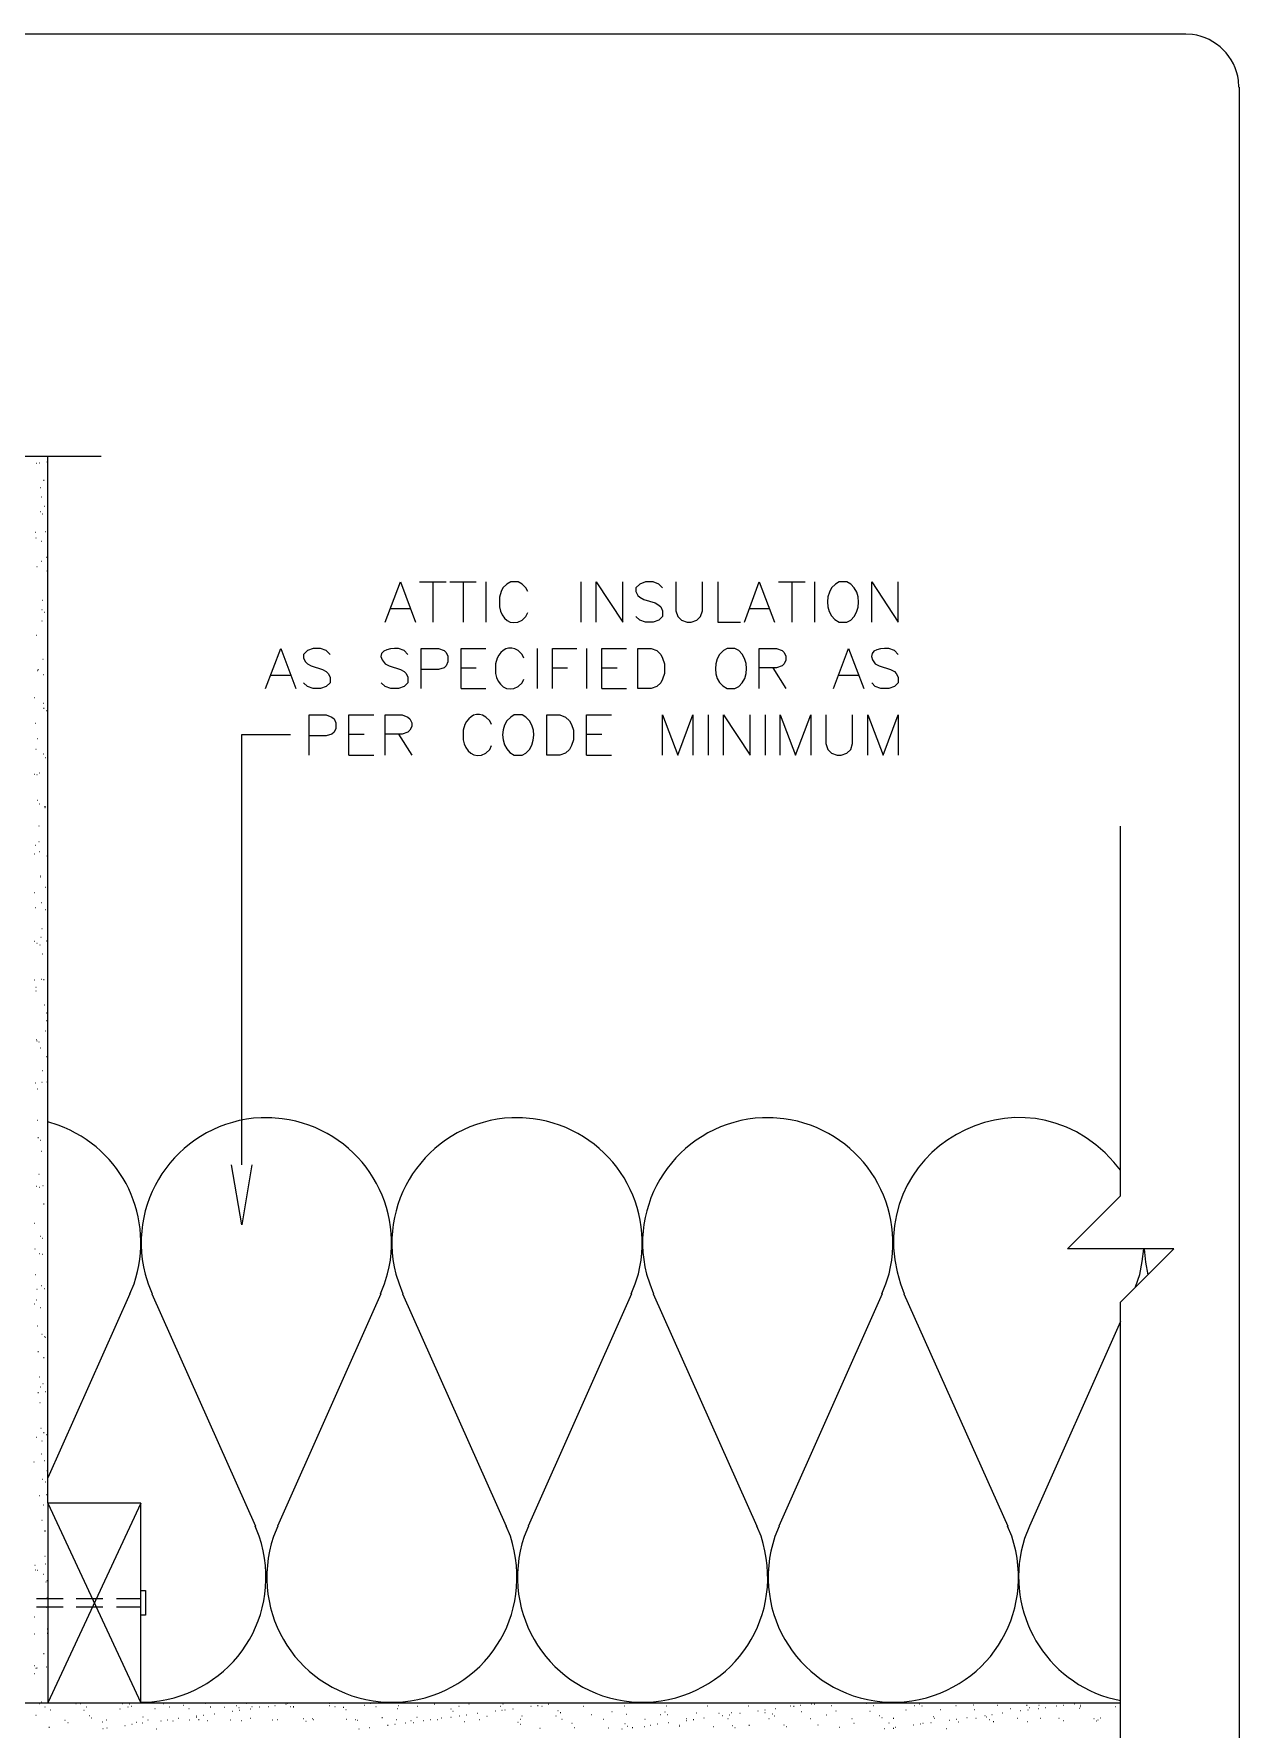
# Model space of a CAD drawing. Header units: millimetres. Extents: x 14 to 201, y 16 to 268.
# Drawn here: x 129.4 to 201.3, y 166.5 to 267.7 of the extents above; entities that cross this region are included whole.
import ezdxf

# ---------------------------------------------------------------- set-up
doc = ezdxf.new("R2010")
doc.units = ezdxf.units.MM
doc.layers.get('0').update_dxf_attribs({"linetype": 'CONTINUOUS'})

msp = doc.modelspace()

# ---------------------------------------------------------------- linework, layer by layer
at = {"color": 0}
for p, q in [((17.0174, 267.716), (198.121, 267.716)), ((198.521, 267.674), (198.121, 267.695)), ((201.273, 264.541), (201.253, 264.943)), ((201.296, 264.541), (201.296, 55.4136)), ((133.371, 242.485), (114.703, 242.485)), ((130.196, 180.001), (130.196, 242.485)), ((150.326, 232.601), (151.235, 234.993)), ((151.235, 234.993), (152.146, 232.601)), ((152.379, 234.993), (153.967, 234.993)), ((153.162, 234.993), (153.162, 232.601)), ((154.178, 234.993), (155.765, 234.993)), ((154.982, 234.993), (154.982, 232.601)), ((156.337, 234.993), (156.337, 232.601)), ((157.585, 234.866), (157.353, 234.654)), ((157.818, 234.993), (157.585, 234.866)), ((158.264, 234.993), (157.818, 234.993)), ((158.496, 234.866), (158.264, 234.993)), ((158.729, 234.654), (158.496, 234.866)), ((162.009, 234.993), (162.009, 232.601)), ((162.92, 232.601), (162.92, 234.993)), ((162.92, 234.993), (164.507, 232.601)), ((164.507, 232.601), (164.507, 234.993)), ((165.523, 234.866), (165.29, 234.654)), ((165.862, 234.993), (165.523, 234.866)), ((166.328, 234.993), (165.862, 234.993)), ((166.667, 234.866), (166.328, 234.993)), ((166.878, 234.654), (166.667, 234.866)), ((167.682, 234.993), (167.682, 233.279)), ((169.27, 233.279), (169.27, 234.993)), ((170.179, 234.993), (170.179, 232.601)), ((171.767, 232.601), (172.657, 234.993)), ((172.657, 234.993), (173.567, 232.601)), ((173.8, 234.993), (175.387, 234.993)), ((174.604, 234.993), (174.604, 232.601)), ((175.959, 234.993), (175.959, 232.601)), ((177.207, 234.866), (176.975, 234.654)), ((177.42, 234.993), (177.207, 234.866)), ((177.884, 234.993), (177.42, 234.993)), ((178.117, 234.866), (177.884, 234.993)), ((179.367, 232.601), (179.367, 234.993)), ((179.367, 234.993), (180.954, 232.601)), ((180.954, 232.601), (180.954, 234.993)), ((157.246, 234.421), (157.142, 234.082)), ((157.142, 234.082), (157.142, 233.511)), ((157.353, 234.654), (157.246, 234.421)), ((158.834, 234.421), (158.729, 234.654)), ((165.29, 234.654), (165.29, 234.421)), ((165.29, 234.421), (165.417, 234.188)), ((165.417, 234.188), (165.523, 234.082)), ((165.523, 234.082), (165.756, 233.955)), ((165.756, 233.955), (166.434, 233.743)), ((150.664, 233.405), (151.807, 233.405)), ((158.496, 232.707), (158.729, 232.94)), ((158.729, 232.94), (158.834, 233.172)), ((165.523, 232.707), (165.29, 232.94)), ((166.434, 233.743), (166.667, 233.616)), ((166.667, 233.616), (166.771, 233.511)), ((166.878, 232.94), (166.667, 232.707)), ((166.771, 233.511), (166.878, 233.279)), ((166.878, 233.279), (166.878, 232.94)), ((167.682, 233.279), (167.789, 232.94)), ((167.789, 232.94), (168.021, 232.707)), ((168.931, 232.707), (169.143, 232.94)), ((169.143, 232.94), (169.27, 233.279)), ((172.106, 233.405), (173.228, 233.405)), ((165.862, 232.601), (165.523, 232.707)), ((166.328, 232.601), (165.862, 232.601)), ((166.667, 232.707), (166.328, 232.601)), ((168.021, 232.707), (168.359, 232.601)), ((168.359, 232.601), (168.592, 232.601)), ((168.592, 232.601), (168.931, 232.707)), ((170.179, 232.601), (171.534, 232.601)), ((177.42, 232.601), (177.884, 232.601)), ((177.884, 232.601), (178.117, 232.707)), ((143.192, 228.643), (144.103, 231.013)), ((144.103, 231.013), (144.992, 228.643)), ((145.69, 230.907), (145.457, 230.674)), ((146.029, 231.013), (145.69, 230.907)), ((146.473, 231.013), (146.029, 231.013)), ((146.812, 230.907), (146.473, 231.013)), ((147.045, 230.674), (146.812, 230.907)), ((151.468, 230.907), (151.129, 231.013)), ((151.681, 230.674), (151.468, 230.907)), ((152.484, 228.643), (152.484, 231.013)), ((152.484, 231.013), (153.501, 231.013)), ((153.501, 231.013), (153.839, 230.907)), ((153.839, 230.907), (153.967, 230.78)), ((153.967, 230.78), (154.071, 230.568)), ((154.856, 228.643), (154.856, 231.013)), ((154.856, 231.013), (156.337, 231.013)), ((158.496, 230.674), (158.264, 230.907)), ((159.406, 231.013), (159.406, 228.643)), ((160.317, 228.643), (160.317, 231.013)), ((160.317, 231.013), (161.776, 231.013)), ((162.348, 231.013), (162.348, 228.643)), ((163.259, 228.643), (163.259, 231.013)), ((163.259, 231.013), (164.74, 231.013)), ((165.417, 228.643), (165.417, 231.013)), ((165.417, 231.013), (166.201, 231.013)), ((166.201, 231.013), (166.539, 230.907)), ((166.539, 230.907), (166.771, 230.674)), ((170.518, 230.907), (170.285, 230.674)), ((170.731, 231.013), (170.518, 230.907)), ((171.196, 231.013), (170.731, 231.013)), ((171.429, 230.907), (171.196, 231.013)), ((172.656, 228.643), (172.656, 231.013)), ((172.656, 231.013), (173.693, 231.013)), ((173.693, 231.013), (174.032, 230.907)), ((174.032, 230.907), (174.139, 230.78)), ((174.139, 230.78), (174.243, 230.568)), ((177.081, 228.643), (177.99, 231.013)), ((177.99, 231.013), (178.901, 228.643)), ((180.721, 230.907), (180.382, 231.013)), ((180.954, 230.674), (180.721, 230.907)), ((145.457, 230.674), (145.457, 230.441)), ((145.457, 230.441), (145.564, 230.23)), ((145.564, 230.23), (145.69, 230.104)), ((145.69, 230.104), (145.901, 229.997)), ((145.901, 229.997), (146.579, 229.765)), ((146.579, 229.765), (146.812, 229.658)), ((150.326, 230.104), (150.559, 229.997)), ((150.559, 229.997), (151.235, 229.765)), ((151.235, 229.765), (151.468, 229.658)), ((153.501, 229.765), (152.484, 229.765)), ((153.839, 229.871), (153.501, 229.765)), ((153.967, 229.997), (153.839, 229.871)), ((154.071, 230.23), (153.967, 229.997)), ((154.071, 230.568), (154.071, 230.23)), ((154.856, 229.871), (155.765, 229.871)), ((157.014, 230.441), (156.909, 230.104)), ((156.909, 230.104), (156.909, 229.532)), ((158.601, 230.441), (158.496, 230.674)), ((160.317, 229.871), (161.206, 229.871)), ((163.259, 229.871), (164.168, 229.871)), ((166.771, 230.674), (166.878, 230.441)), ((166.878, 230.441), (167.004, 230.104)), ((167.004, 230.104), (167.004, 229.532)), ((173.693, 229.871), (172.656, 229.871)), ((173.46, 229.871), (174.243, 228.643)), ((174.032, 229.997), (173.693, 229.871)), ((174.139, 230.104), (174.032, 229.997)), ((174.243, 230.336), (174.139, 230.104)), ((174.243, 230.568), (174.243, 230.336)), ((179.578, 230.104), (179.81, 229.997)), ((179.81, 229.997), (180.489, 229.765)), ((180.489, 229.765), (180.721, 229.658)), ((143.531, 229.426), (144.653, 229.426)), ((145.69, 228.749), (145.457, 228.98)), ((146.029, 228.643), (145.69, 228.749)), ((146.812, 228.749), (146.473, 228.643)), ((146.812, 229.658), (146.918, 229.532)), ((147.045, 228.98), (146.812, 228.749)), ((146.918, 229.532), (147.045, 229.319)), ((147.045, 229.319), (147.045, 228.98)), ((150.326, 228.749), (150.093, 228.98)), ((150.664, 228.643), (150.326, 228.749)), ((151.468, 228.749), (151.129, 228.643)), ((151.468, 229.658), (151.575, 229.532)), ((151.681, 228.98), (151.468, 228.749)), ((151.575, 229.532), (151.681, 229.319)), ((151.681, 229.319), (151.681, 228.98)), ((158.264, 228.749), (158.496, 228.98)), ((158.496, 228.98), (158.601, 229.193)), ((166.539, 228.749), (166.201, 228.643)), ((166.771, 228.98), (166.539, 228.749)), ((166.878, 229.193), (166.771, 228.98)), ((167.004, 229.532), (166.878, 229.193)), ((171.196, 228.643), (171.429, 228.749)), ((177.418, 229.426), (178.562, 229.426)), ((179.578, 228.749), (179.367, 228.98)), ((179.917, 228.643), (179.578, 228.749)), ((180.721, 228.749), (180.382, 228.643)), ((180.721, 229.658), (180.826, 229.532)), ((180.954, 228.98), (180.721, 228.749)), ((180.826, 229.532), (180.954, 229.319)), ((180.954, 229.319), (180.954, 228.98)), ((146.473, 228.643), (146.029, 228.643)), ((151.129, 228.643), (150.664, 228.643)), ((154.856, 228.643), (156.337, 228.643)), ((163.259, 228.643), (164.74, 228.643)), ((166.201, 228.643), (165.417, 228.643)), ((170.731, 228.643), (171.196, 228.643)), ((180.382, 228.643), (179.917, 228.643)), ((145.796, 224.663), (145.796, 227.055)), ((145.796, 227.055), (146.812, 227.055)), ((146.812, 227.055), (147.151, 226.929)), ((147.151, 226.929), (147.278, 226.822)), ((147.278, 226.822), (147.384, 226.59)), ((148.167, 224.663), (148.167, 227.055)), ((148.167, 227.055), (149.648, 227.055)), ((150.326, 224.663), (150.326, 227.055)), ((150.326, 227.055), (151.342, 227.055)), ((151.342, 227.055), (151.681, 226.929)), ((151.681, 226.929), (151.807, 226.822)), ((151.807, 226.822), (151.914, 226.59)), ((156.57, 226.696), (156.337, 226.929)), ((157.818, 226.929), (157.585, 226.696)), ((158.031, 227.055), (157.818, 226.929)), ((158.496, 227.055), (158.031, 227.055)), ((158.729, 226.929), (158.496, 227.055)), ((159.978, 224.663), (159.978, 227.055)), ((159.978, 227.055), (160.76, 227.055)), ((160.76, 227.055), (161.1, 226.929)), ((161.1, 226.929), (161.332, 226.696)), ((162.348, 224.663), (162.348, 227.055)), ((162.348, 227.055), (163.829, 227.055)), ((166.878, 224.663), (166.878, 227.055)), ((166.878, 227.055), (167.789, 224.663)), ((167.789, 224.663), (168.698, 227.055)), ((168.698, 227.055), (168.698, 224.663)), ((169.609, 227.055), (169.609, 224.663)), ((170.518, 224.663), (170.518, 227.055)), ((170.518, 227.055), (172.106, 224.663)), ((172.106, 224.663), (172.106, 227.055)), ((173.017, 227.055), (173.017, 224.663)), ((173.906, 224.663), (173.906, 227.055)), ((173.906, 227.055), (174.815, 224.663)), ((174.815, 224.663), (175.726, 227.055)), ((175.726, 227.055), (175.726, 224.663)), ((176.635, 227.055), (176.635, 225.341)), ((178.223, 225.341), (178.223, 227.055)), ((179.134, 224.663), (179.134, 227.055)), ((179.134, 227.055), (180.043, 224.663)), ((180.043, 224.663), (180.954, 227.055)), ((180.954, 227.055), (180.954, 224.663)), ((141.774, 200.194), (141.774, 225.891)), ((141.774, 225.891), (144.675, 225.891)), ((146.812, 225.805), (145.796, 225.805)), ((147.151, 225.911), (146.812, 225.805)), ((147.278, 226.018), (147.151, 225.911)), ((147.384, 226.251), (147.278, 226.018)), ((147.384, 226.59), (147.384, 226.251)), ((148.167, 225.911), (149.076, 225.911)), ((151.342, 225.911), (150.326, 225.911)), ((151.129, 225.911), (151.914, 224.663)), ((151.681, 226.018), (151.342, 225.911)), ((151.807, 226.144), (151.681, 226.018)), ((151.914, 226.357), (151.807, 226.144)), ((151.914, 226.59), (151.914, 226.357)), ((155.089, 226.483), (154.982, 226.144)), ((154.982, 226.144), (154.982, 225.574)), ((156.676, 226.483), (156.57, 226.696)), ((161.332, 226.696), (161.439, 226.483)), ((161.439, 226.483), (161.565, 226.144)), ((161.565, 226.144), (161.565, 225.574)), ((162.348, 225.911), (163.259, 225.911)), ((156.337, 224.769), (156.57, 225.002)), ((156.57, 225.002), (156.676, 225.235)), ((158.496, 224.663), (158.729, 224.769)), ((161.1, 224.769), (160.76, 224.663)), ((161.332, 225.002), (161.1, 224.769)), ((161.439, 225.235), (161.332, 225.002)), ((161.565, 225.574), (161.439, 225.235)), ((176.635, 225.341), (176.742, 225.002)), ((176.742, 225.002), (176.975, 224.769)), ((176.975, 224.769), (177.314, 224.663)), ((177.546, 224.663), (177.884, 224.769)), ((177.884, 224.769), (178.117, 225.002)), ((178.117, 225.002), (178.223, 225.341)), ((148.167, 224.663), (149.648, 224.663)), ((158.031, 224.663), (158.496, 224.663)), ((160.76, 224.663), (159.978, 224.663)), ((162.348, 224.663), (163.829, 224.663)), ((177.314, 224.663), (177.546, 224.663)), ((194.225, 198.354), (194.225, 220.409)), ((141.774, 196.617), (141.161, 200.194)), ((142.367, 200.194), (141.774, 196.617)), ((191.05, 195.179), (194.225, 198.354)), ((197.4, 195.179), (191.05, 195.179)), ((194.225, 192.004), (197.4, 195.179)), ((194.225, 161.036), (194.225, 192.004)), ((135.742, 180.001), (130.196, 180.001)), ((130.196, 180.001), (130.196, 168.085)), ((135.742, 168.085), (135.742, 180.001)), ((129.519, 174.308), (131.107, 174.308)), ((131.889, 174.308), (133.477, 174.308)), ((134.282, 174.308), (135.742, 174.308)), ((135.742, 173.313), (135.742, 174.774)), ((135.742, 174.774), (136.017, 174.774)), ((136.017, 174.774), (136.017, 173.313)), ((131.107, 173.779), (129.519, 173.779)), ((133.477, 173.779), (131.889, 173.779)), ((135.742, 173.779), (134.282, 173.779)), ((136.017, 173.313), (135.742, 173.313)), ((135.742, 173.313), (135.742, 173.313)), ((120.27, 168.085), (194.225, 168.085)), ((130.196, 168.085), (135.742, 168.085))]:
    msp.add_line(p, q, dxfattribs=at)
at = {"color": 252}
for p, q in [((129.497, 242.083), (129.519, 242.083)), ((129.689, 242.105), (129.709, 242.105)), ((130.132, 242.168), (130.154, 242.168)), ((129.942, 241.067), (129.963, 241.067)), ((129.752, 240.644), (129.772, 240.644)), ((129.815, 240.072), (129.836, 240.072)), ((129.73, 239.204), (129.752, 239.204)), ((129.879, 239.057), (129.899, 239.057)), ((129.985, 239.522), (130.006, 239.522)), ((129.456, 237.976), (129.476, 237.976)), ((130.048, 237.998), (130.069, 237.998)), ((129.476, 237.639), (129.497, 237.639)), ((129.815, 237.427), (129.836, 237.427)), ((129.54, 235.924), (129.562, 235.924)), ((129.793, 236.241), (129.815, 236.241)), ((130.091, 236.474), (130.112, 236.474)), ((130.132, 235.669), (130.154, 235.669)), ((130.154, 234.95), (130.175, 234.95)), ((129.879, 233.912), (129.899, 233.912)), ((129.836, 233.342), (129.858, 233.342)), ((129.985, 233.193), (130.006, 233.193)), ((129.519, 231.818), (129.54, 231.818)), ((129.836, 232.684), (129.858, 232.684)), ((129.603, 229.765), (129.625, 229.765)), ((129.899, 230.378), (129.921, 230.378)), ((129.582, 229.701), (129.603, 229.701)), ((129.921, 229.468), (129.942, 229.468)), ((129.392, 228.092), (129.413, 228.092)), ((129.921, 227.754), (129.942, 227.754)), ((129.942, 227.456), (129.963, 227.456)), ((130.091, 227.329), (130.112, 227.329)), ((129.433, 226.567), (129.456, 226.567)), ((129.476, 225.022), (129.498, 225.022)), ((129.582, 225.658), (129.603, 225.658)), ((129.921, 224.727), (129.942, 224.727)), ((130.026, 224.514), (130.048, 224.514)), ((129.37, 223.521), (129.392, 223.521)), ((129.54, 223.498), (129.562, 223.498)), ((129.667, 223.605), (129.689, 223.605)), ((129.582, 221.974), (129.603, 221.974)), ((129.667, 221.742), (129.689, 221.742)), ((129.985, 221.594), (130.006, 221.594)), ((130.006, 221.531), (130.026, 221.531)), ((130.048, 221.594), (130.069, 221.594)), ((129.646, 220.43), (129.667, 220.43)), ((129.37, 218.758), (129.392, 218.758)), ((129.433, 219.287), (129.456, 219.287)), ((129.646, 219.498), (129.667, 219.498)), ((129.689, 218.906), (129.709, 218.906)), ((130.132, 218.652), (130.154, 218.652)), ((129.73, 217.445), (129.752, 217.445)), ((129.73, 217.381), (129.752, 217.381)), ((130.026, 216.768), (130.048, 216.768)), ((129.37, 216.45), (129.392, 216.45)), ((129.795, 215.857), (129.815, 215.857)), ((130.154, 215.731), (130.175, 215.731)), ((129.456, 215.561), (129.476, 215.561)), ((130.048, 215.434), (130.069, 215.434)), ((129.392, 213.551), (129.413, 213.551)), ((129.772, 213.783), (129.795, 213.783)), ((129.836, 214.313), (129.858, 214.313)), ((130.091, 213.571), (130.112, 213.571)), ((129.54, 213.423), (129.562, 213.423)), ((129.709, 213.338), (129.73, 213.338)), ((129.879, 212.788), (129.899, 212.788)), ((129.37, 211.244), (129.392, 211.244)), ((129.476, 210.798), (129.497, 210.798)), ((129.476, 210.588), (129.497, 210.588)), ((129.793, 211.285), (129.815, 211.285)), ((129.942, 211.264), (129.963, 211.264)), ((129.985, 209.74), (130.006, 209.74)), ((130.112, 209.274), (130.132, 209.274)), ((130.112, 208.808), (130.132, 208.808)), ((129.497, 207.687), (129.519, 207.687)), ((129.54, 207.603), (129.562, 207.603)), ((129.646, 207.54), (129.667, 207.54)), ((130.026, 208.195), (130.048, 208.195)), ((129.752, 207.18), (129.772, 207.18)), ((130.091, 206.671), (130.112, 206.671)), ((129.858, 205.825), (129.879, 205.825)), ((129.433, 205.084), (129.456, 205.084)), ((129.582, 204.724), (129.603, 204.724)), ((129.836, 205.127), (129.858, 205.127)), ((130.132, 205.147), (130.154, 205.147)), ((130.196, 203.623), (130.218, 203.623)), ((129.562, 202.861), (129.582, 202.861)), ((130.154, 203.116), (130.175, 203.116)), ((130.81, 202.565), (130.196, 202.755)), ((143.553, 203.01), (142.918, 203.01)), ((144.187, 202.946), (143.553, 203.01)), ((158.517, 203.01), (157.882, 203.01)), ((159.153, 202.946), (158.517, 203.01)), ((173.483, 203.01), (172.847, 203.01)), ((174.117, 202.946), (173.483, 203.01)), ((129.603, 201.825), (129.625, 201.825)), ((129.752, 201.676), (129.772, 201.676)), ((129.815, 201.02), (129.836, 201.02)), ((129.646, 199.643), (129.667, 199.643)), ((194.225, 199.876), (193.824, 200.364)), ((129.497, 198.924), (129.519, 198.924)), ((129.689, 198.86), (129.709, 198.86)), ((129.899, 198.967), (129.921, 198.967)), ((129.942, 197.866), (129.963, 197.866)), ((129.37, 196.723), (129.392, 196.723)), ((129.73, 195.939), (129.752, 195.939)), ((129.879, 195.812), (129.899, 195.812)), ((129.413, 195.179), (129.433, 195.179)), ((129.667, 194.903), (129.689, 194.903)), ((129.879, 194.86), (129.899, 194.86)), ((195.369, 193.654), (195.516, 194.417)), ((195.516, 194.417), (195.602, 195.179)), ((195.622, 195.179), (195.708, 194.394)), ((195.708, 194.394), (195.855, 193.632)), ((129.456, 193.654), (129.476, 193.654)), ((135.996, 193.675), (136.186, 193.082)), ((150.283, 193.082), (150.473, 193.696)), ((150.961, 193.675), (151.152, 193.082)), ((165.249, 193.082), (165.439, 193.696)), ((165.925, 193.675), (166.116, 193.082)), ((180.213, 193.082), (180.403, 193.696)), ((195.114, 192.913), (195.369, 193.654)), ((129.54, 192.764), (129.562, 192.764)), ((129.795, 192.997), (129.815, 192.997)), ((129.963, 192.807), (129.985, 192.807)), ((135.086, 192.49), (130.196, 181.504)), ((135.086, 192.49), (135.34, 193.082)), ((136.186, 193.082), (136.419, 192.49)), ((136.398, 192.49), (142.579, 178.625)), ((150.071, 192.49), (143.891, 178.625)), ((150.05, 192.49), (150.283, 193.082)), ((151.152, 193.082), (151.384, 192.49)), ((151.362, 192.49), (157.543, 178.625)), ((165.037, 192.49), (158.856, 178.625)), ((165.016, 192.49), (165.249, 193.082)), ((166.116, 193.082), (166.348, 192.49)), ((166.328, 192.49), (172.508, 178.625)), ((180.001, 192.49), (173.82, 178.625)), ((179.98, 192.49), (180.213, 193.082)), ((181.081, 193.082), (181.314, 192.49)), ((181.292, 192.49), (187.494, 178.625)), ((129.392, 191.897), (129.413, 191.897)), ((129.519, 192.13), (129.54, 192.13)), ((129.73, 191.685), (129.752, 191.685)), ((129.562, 190.584), (129.582, 190.584)), ((194.225, 190.839), (188.786, 178.625)), ((129.836, 190.077), (129.858, 190.077)), ((129.985, 189.95), (130.006, 189.95)), ((130.048, 189.907), (130.069, 189.907)), ((129.603, 189.061), (129.625, 189.061)), ((129.942, 188.7), (129.963, 188.7)), ((129.667, 187.537), (129.689, 187.537)), ((129.603, 186.606), (129.625, 186.606)), ((129.752, 186.943), (129.772, 186.943)), ((129.899, 187.135), (129.921, 187.135)), ((130.026, 186.669), (130.048, 186.669)), ((129.709, 186.013), (129.73, 186.013)), ((129.772, 184.467), (129.795, 184.467)), ((129.942, 184.213), (129.963, 184.213)), ((129.497, 183.938), (129.519, 183.938)), ((129.836, 183.727), (129.858, 183.727)), ((130.091, 184.087), (130.112, 184.087)), ((129.35, 182.456), (129.37, 182.456)), ((129.815, 182.943), (129.836, 182.943)), ((129.985, 182.542), (130.006, 182.542)), ((129.858, 181.42), (129.879, 181.42)), ((130.028, 181.271), (130.048, 181.271)), ((130.132, 181.948), (130.154, 181.948)), ((129.667, 180.446), (129.689, 180.446)), ((130.091, 180.509), (130.112, 180.509)), ((129.921, 179.896), (129.942, 179.896)), ((135.742, 180.001), (130.196, 168.085)), ((130.196, 180.001), (135.742, 168.085)), ((129.836, 178.985), (129.858, 178.985)), ((129.963, 178.35), (129.985, 178.35)), ((130.048, 178.35), (130.069, 178.35)), ((142.812, 178.033), (142.558, 178.625)), ((143.913, 178.625), (143.658, 178.012)), ((157.798, 178.033), (157.543, 178.625)), ((158.877, 178.625), (158.623, 178.012)), ((172.762, 178.033), (172.508, 178.625)), ((173.842, 178.625), (173.587, 178.012)), ((187.728, 178.033), (187.474, 178.625)), ((188.786, 178.625), (188.49, 177.884)), ((129.413, 176.296), (129.433, 176.296)), ((130.006, 176.826), (130.026, 176.826)), ((130.048, 176.382), (130.069, 176.382)), ((129.433, 176.022), (129.456, 176.022)), ((129.582, 176), (129.603, 176)), ((129.921, 175.767), (129.942, 175.767)), ((130.069, 175.302), (130.091, 175.302)), ((130.132, 175.387), (130.154, 175.387)), ((130.132, 174.349), (130.154, 174.349)), ((129.37, 173.207), (129.392, 173.207)), ((130.112, 173.779), (130.132, 173.779)), ((129.37, 172.192), (129.392, 172.192)), ((130.154, 172.488), (130.175, 172.488)), ((130.154, 172.233), (130.175, 172.233)), ((129.392, 170.308), (129.413, 170.308)), ((129.476, 170.138), (129.497, 170.138)), ((129.54, 170.159), (129.562, 170.159)), ((129.942, 171.027), (129.963, 171.027)), ((130.112, 170.222), (130.132, 170.222)), ((129.37, 169.82), (129.392, 169.82)), ((129.667, 168.042), (129.689, 168.042)), ((129.795, 168.126), (129.815, 168.126)), ((131.869, 168.042), (131.889, 168.042)), ((132.144, 168.042), (132.165, 168.042)), ((134.621, 168.042), (134.641, 168.042)), ((135.044, 168.02), (135.064, 168.02)), ((135.742, 168.106), (136.398, 168.126)), ((137.097, 168.042), (137.118, 168.042)), ((139.573, 168.063), (139.594, 168.063)), ((142.029, 168.063), (142.05, 168.063)), ((144.505, 168.063), (144.526, 168.063)), ((146.982, 168.063), (147.002, 168.063)), ((149.458, 168.063), (149.479, 168.063)), ((150.071, 168.126), (150.729, 168.106)), ((150.729, 168.106), (151.384, 168.126)), ((151.914, 168.083), (151.934, 168.083)), ((154.39, 168.083), (154.41, 168.083)), ((155.321, 168.021), (155.342, 168.021)), ((156.866, 168.083), (156.887, 168.083)), ((157.353, 168.021), (157.375, 168.021)), ((159.343, 168.083), (159.363, 168.083)), ((165.037, 168.126), (165.693, 168.106)), ((165.693, 168.106), (166.348, 168.126)), ((169.566, 168.083), (169.587, 168.083)), ((175.767, 168.02), (175.79, 168.02)), ((179.028, 168.063), (179.048, 168.063)), ((180.001, 168.126), (180.658, 168.106)), ((180.658, 168.106), (181.314, 168.126)), ((182.203, 168.02), (182.223, 168.02)), ((191.452, 168.02), (191.474, 168.02)), ((193.463, 168.402), (194.225, 168.212)), ((129.476, 167.343), (129.497, 167.343)), ((130.006, 167.83), (130.028, 167.83)), ((130.324, 167.662), (130.344, 167.662)), ((131.213, 167.047), (131.233, 167.047)), ((132.334, 167.64), (132.355, 167.64)), ((132.482, 167.83), (132.504, 167.83)), ((132.651, 167.321), (132.672, 167.321)), ((132.8, 167.174), (132.821, 167.174)), ((133.689, 167.068), (133.71, 167.068)), ((134.492, 167.725), (134.515, 167.725)), ((134.958, 167.83), (134.98, 167.83)), ((135.191, 167.872), (135.213, 167.872)), ((135.869, 167.237), (135.89, 167.237)), ((136.165, 167.068), (136.186, 167.068)), ((136.568, 167.746), (136.588, 167.746)), ((136.928, 167.004), (136.948, 167.004)), ((137.33, 167.068), (137.35, 167.068)), ((137.434, 167.83), (137.457, 167.83)), ((137.647, 167.004), (137.667, 167.004)), ((137.986, 167.153), (138.006, 167.153)), ((138.26, 167.936), (138.282, 167.936)), ((138.599, 167.746), (138.621, 167.746)), ((138.642, 167.068), (138.662, 167.068)), ((139.044, 167.217), (139.065, 167.217)), ((139.065, 167.301), (139.087, 167.301)), ((139.192, 167.089), (139.214, 167.089)), ((139.467, 167.343), (139.488, 167.343)), ((139.721, 167.027), (139.743, 167.027)), ((139.89, 167.83), (139.912, 167.83)), ((140.123, 167.428), (140.145, 167.428)), ((140.738, 167.809), (140.758, 167.809)), ((141.097, 167.068), (141.118, 167.068)), ((141.204, 167.576), (141.224, 167.576)), ((141.435, 167.914), (141.457, 167.914)), ((141.584, 167.787), (141.604, 167.787)), ((141.604, 167.64), (141.627, 167.64)), ((141.753, 167.027), (141.774, 167.027)), ((142.26, 167.152), (142.282, 167.152)), ((142.262, 167.724), (142.282, 167.724)), ((142.367, 167.851), (142.389, 167.851)), ((142.812, 167.83), (142.832, 167.83)), ((143.341, 167.852), (143.361, 167.852)), ((143.574, 167.068), (143.594, 167.068)), ((143.743, 167.915), (143.764, 167.915)), ((143.891, 167.09), (143.913, 167.09)), ((144.399, 167.999), (144.42, 167.999)), ((144.653, 167.851), (144.675, 167.851)), ((144.843, 167.851), (144.865, 167.851)), ((144.844, 167.83), (144.865, 167.83)), ((145.457, 167.131), (145.478, 167.131)), ((145.966, 167.131), (145.987, 167.131)), ((146.05, 167.089), (146.071, 167.089)), ((146.982, 167.915), (147.002, 167.915)), ((147.321, 167.851), (147.341, 167.851)), ((147.828, 167.809), (147.85, 167.809)), ((147.977, 167.681), (147.997, 167.681)), ((147.997, 167.11), (148.019, 167.11)), ((148.526, 167.089), (148.547, 167.089)), ((148.675, 167.047), (148.696, 167.047)), ((149.078, 167.936), (149.098, 167.936)), ((149.775, 167.851), (149.797, 167.851)), ((150.136, 167.196), (150.157, 167.196)), ((150.982, 167.089), (151.003, 167.089)), ((151.066, 167.746), (151.088, 167.746)), ((151.109, 167.915), (151.129, 167.915)), ((151.85, 167.025), (151.871, 167.025)), ((152.21, 167.217), (152.231, 167.217)), ((152.251, 167.872), (152.273, 167.872)), ((152.612, 167.027), (152.633, 167.027)), ((153.035, 167.09), (153.056, 167.09)), ((153.246, 167.999), (153.268, 167.999)), ((153.458, 167.089), (153.479, 167.089)), ((153.671, 167.174), (153.691, 167.174)), ((154.241, 167.724), (154.263, 167.724)), ((154.241, 167.217), (154.263, 167.217)), ((154.368, 167.576), (154.39, 167.576)), ((154.729, 167.872), (154.75, 167.872)), ((154.75, 167.301), (154.77, 167.301)), ((155.172, 167.364), (155.195, 167.364)), ((155.808, 167.45), (155.829, 167.45)), ((155.935, 167.089), (155.955, 167.089)), ((156.4, 167.28), (156.421, 167.28)), ((156.887, 167.597), (156.909, 167.597)), ((157.205, 167.872), (157.226, 167.872)), ((157.289, 167.64), (157.311, 167.64)), ((157.459, 167.66), (157.479, 167.66)), ((157.945, 167.724), (157.967, 167.724)), ((158.411, 167.11), (158.433, 167.11)), ((158.474, 167.301), (158.496, 167.301)), ((159.026, 167.872), (159.046, 167.872)), ((159.428, 167.915), (159.449, 167.915)), ((159.682, 167.872), (159.702, 167.872)), ((160.084, 167.999), (160.105, 167.999)), ((160.507, 167.301), (160.528, 167.301)), ((160.634, 167.618), (160.654, 167.618)), ((160.781, 167.491), (160.803, 167.491)), ((160.867, 167.11), (160.887, 167.11)), ((162.137, 167.872), (162.158, 167.872)), ((162.644, 167.386), (162.667, 167.386)), ((163.343, 167.11), (163.364, 167.11)), ((163.852, 167.554), (163.872, 167.554)), ((164.614, 167.893), (164.634, 167.893)), ((164.72, 167.407), (164.74, 167.407)), ((165.819, 167.11), (165.842, 167.11)), ((166.751, 167.386), (166.771, 167.386)), ((167.027, 167.533), (167.047, 167.533)), ((167.09, 167.893), (167.11, 167.893)), ((167.174, 167.385), (167.196, 167.385)), ((168.296, 167.131), (168.318, 167.131)), ((168.296, 167.027), (168.318, 167.027)), ((168.72, 167.09), (168.741, 167.09)), ((168.888, 167.47), (168.91, 167.47)), ((169.354, 167.174), (169.376, 167.174)), ((169.566, 167.893), (169.587, 167.893)), ((170.243, 167.45), (170.265, 167.45)), ((170.434, 167.323), (170.455, 167.323)), ((170.772, 167.131), (170.794, 167.131)), ((170.857, 167.364), (170.878, 167.364)), ((170.984, 167.492), (171.005, 167.492)), ((171.493, 167.45), (171.513, 167.45)), ((172.022, 167.893), (172.043, 167.893)), ((172.572, 167.597), (172.592, 167.597)), ((172.995, 167.66), (173.017, 167.66)), ((172.995, 167.492), (173.017, 167.492)), ((173.228, 167.131), (173.25, 167.131)), ((173.418, 167.428), (173.44, 167.428)), ((173.567, 167.301), (173.587, 167.301)), ((173.63, 167.746), (173.651, 167.746)), ((174.498, 167.893), (174.519, 167.893)), ((174.709, 167.872), (174.731, 167.872)), ((175.111, 167.936), (175.133, 167.936)), ((175.154, 167.556), (175.175, 167.556)), ((175.704, 167.131), (175.726, 167.131)), ((175.959, 167.999), (175.98, 167.999)), ((176.656, 167.364), (176.678, 167.364)), ((176.975, 167.914), (176.995, 167.914)), ((177.228, 167.597), (177.25, 167.597)), ((178.18, 167.131), (178.203, 167.131)), ((179.261, 167.576), (179.281, 167.576)), ((179.451, 167.914), (179.471, 167.914)), ((179.831, 167.321), (179.853, 167.321)), ((179.98, 167.195), (180.001, 167.195)), ((180.658, 167.153), (180.679, 167.153)), ((181.398, 167.66), (181.42, 167.66)), ((181.927, 167.914), (181.949, 167.914)), ((182.35, 167.893), (182.372, 167.893)), ((183.049, 167.258), (183.071, 167.258)), ((183.112, 167.153), (183.134, 167.153)), ((183.473, 167.682), (183.494, 167.682)), ((183.981, 167.047), (184.003, 167.047)), ((184.383, 167.914), (184.404, 167.914)), ((184.404, 167.11), (184.426, 167.11)), ((185.039, 167.195), (185.061, 167.195)), ((185.441, 167.957), (185.462, 167.957)), ((185.505, 167.682), (185.525, 167.682)), ((185.589, 167.153), (185.611, 167.153)), ((186.119, 167.323), (186.14, 167.323)), ((186.224, 167.237), (186.246, 167.237)), ((186.373, 167.089), (186.393, 167.089)), ((186.542, 167.386), (186.563, 167.386)), ((186.859, 167.936), (186.88, 167.936)), ((187.178, 167.47), (187.198, 167.47)), ((187.642, 167.746), (187.664, 167.746)), ((188.067, 167.153), (188.087, 167.153)), ((188.257, 167.619), (188.277, 167.619)), ((188.616, 167.936), (188.637, 167.936)), ((188.68, 167.66), (188.7, 167.66)), ((188.764, 167.787), (188.786, 167.787)), ((189.315, 167.746), (189.335, 167.746)), ((189.335, 167.936), (189.358, 167.936)), ((189.442, 167.152), (189.462, 167.152)), ((189.738, 167.789), (189.758, 167.789)), ((190.394, 167.893), (190.416, 167.893)), ((190.543, 167.153), (190.563, 167.153)), ((190.796, 167.027), (190.817, 167.027)), ((190.817, 167.936), (190.839, 167.936)), ((191.771, 167.767), (191.791, 167.767)), ((191.812, 167.936), (191.834, 167.936)), ((191.834, 167.851), (191.855, 167.851)), ((192.617, 167.131), (192.637, 167.131)), ((192.764, 167.004), (192.786, 167.004)), ((192.87, 167.068), (192.892, 167.068)), ((193.019, 167.174), (193.04, 167.174)), ((193.908, 167.852), (193.929, 167.852)), ((130.259, 166.623), (130.281, 166.623)), ((131.382, 166.9), (131.403, 166.9)), ((133.456, 166.941), (133.477, 166.941)), ((133.477, 166.539), (133.497, 166.539)), ((133.71, 166.581), (133.732, 166.581)), ((134.79, 166.73), (134.811, 166.73)), ((135.213, 166.794), (135.234, 166.794)), ((135.487, 166.92), (135.509, 166.92)), ((135.848, 166.878), (135.869, 166.878)), ((136.672, 166.518), (136.694, 166.518)), ((145.584, 166.984), (145.605, 166.984)), ((148.759, 166.518), (148.78, 166.518)), ((149.394, 166.602), (149.415, 166.602)), ((150.473, 166.751), (150.496, 166.751)), ((150.896, 166.794), (150.919, 166.794)), ((151.532, 166.878), (151.554, 166.878)), ((151.997, 166.898), (152.018, 166.898)), ((155.067, 166.962), (155.089, 166.962)), ((158.242, 166.92), (158.264, 166.92)), ((158.39, 166.792), (158.411, 166.792)), ((159.555, 166.561), (159.575, 166.561)), ((161.459, 166.856), (161.48, 166.856)), ((161.629, 166.602), (161.649, 166.602)), ((163.661, 166.581), (163.682, 166.581)), ((164.444, 166.518), (164.465, 166.518)), ((164.634, 166.835), (164.655, 166.835)), ((164.783, 166.688), (164.804, 166.688)), ((165.079, 166.602), (165.1, 166.602)), ((165.799, 166.667), (165.819, 166.667)), ((166.158, 166.751), (166.179, 166.751)), ((166.581, 166.814), (166.604, 166.814)), ((167.217, 166.898), (167.237, 166.898)), ((167.872, 166.751), (167.893, 166.751)), ((167.872, 166.688), (167.895, 166.688)), ((169.905, 166.667), (169.926, 166.667)), ((171.047, 166.729), (171.068, 166.729)), ((171.196, 166.602), (171.217, 166.602)), ((172.043, 166.751), (172.063, 166.751)), ((174.117, 166.771), (174.139, 166.771)), ((174.265, 166.666), (174.286, 166.666)), ((176.149, 166.771), (176.17, 166.771)), ((177.44, 166.623), (177.461, 166.623)), ((178.308, 166.857), (178.329, 166.857)), ((180.129, 166.539), (180.15, 166.539)), ((180.382, 166.878), (180.403, 166.878)), ((180.657, 166.559), (180.679, 166.559)), ((180.763, 166.624), (180.785, 166.624)), ((181.843, 166.771), (181.864, 166.771)), ((182.266, 166.814), (182.287, 166.814)), ((182.415, 166.857), (182.436, 166.857)), ((182.902, 166.898), (182.922, 166.898)), ((183.832, 166.539), (183.854, 166.539)), ((184.553, 166.941), (184.573, 166.941)), ((186.627, 166.963), (186.648, 166.963)), ((188.659, 166.963), (188.68, 166.963))]:
    msp.add_line(p, q, dxfattribs=at)
at = {"color": 0}
for points in [[(201.253, 264.943), (201.096, 266.328), (199.908, 267.517), (198.521, 267.674)], [(178.117, 232.707), (178.733, 233.219), (178.751, 234.378), (178.117, 234.866)], [(176.975, 234.654), (176.552, 234.013), (176.646, 232.922), (177.42, 232.601)], [(157.142, 233.511), (157.262, 232.802), (157.798, 232.317), (158.496, 232.707)], [(151.129, 231.013), (150.518, 231.108), (149.636, 230.802), (150.326, 230.104)], [(158.264, 230.907), (157.739, 231.218), (157.231, 230.987), (157.014, 230.441)], [(171.429, 228.749), (172.069, 229.286), (172.044, 230.373), (171.429, 230.907)], [(180.382, 231.013), (179.743, 231.116), (178.947, 230.795), (179.578, 230.104)], [(170.285, 230.674), (169.841, 229.982), (169.988, 228.942), (170.731, 228.643)], [(156.909, 229.532), (157.038, 228.869), (157.57, 228.345), (158.264, 228.749)], [(156.337, 226.929), (155.815, 227.31), (155.328, 226.981), (155.089, 226.483)], [(158.729, 224.769), (159.344, 225.302), (159.369, 226.389), (158.729, 226.929)], [(157.585, 226.696), (157.147, 226.068), (157.273, 224.976), (158.031, 224.663)], [(154.982, 225.574), (155.116, 224.9), (155.619, 224.362), (156.337, 224.769)]]:
    msp.add_open_spline(points, degree=3, dxfattribs=at)
at = {"color": 252}
for points in [[(193.824, 200.364), (188.294, 206.568), (178.542, 200.977), (181.081, 193.082)], [(135.34, 193.082), (136.631, 197.003), (134.699, 201.132), (130.81, 202.565)], [(142.918, 203.01), (138.159, 202.78), (134.827, 198.287), (135.996, 193.675)], [(150.473, 193.696), (151.587, 198.03), (148.619, 202.383), (144.187, 202.946)], [(157.882, 203.01), (153.125, 202.78), (149.791, 198.287), (150.961, 193.675)], [(165.439, 193.696), (166.552, 198.03), (163.583, 202.383), (159.153, 202.946)], [(172.847, 203.01), (168.089, 202.78), (164.757, 198.287), (165.925, 193.675)], [(180.403, 193.696), (181.517, 198.03), (178.548, 202.383), (174.117, 202.946)], [(136.398, 168.126), (141.293, 168.647), (144.344, 173.325), (142.812, 178.033)], [(143.658, 178.012), (142.125, 173.353), (145.196, 168.625), (150.071, 168.126)], [(151.384, 168.126), (156.279, 168.647), (159.33, 173.325), (157.798, 178.033)], [(158.623, 178.012), (157.089, 173.353), (160.161, 168.625), (165.037, 168.126)], [(166.348, 168.126), (171.243, 168.647), (174.294, 173.325), (172.762, 178.033)], [(173.587, 178.012), (172.055, 173.353), (175.127, 168.625), (180.001, 168.126)], [(181.314, 168.126), (186.209, 168.647), (189.26, 173.325), (187.728, 178.033)], [(188.49, 177.884), (187.219, 173.909), (189.451, 169.598), (193.463, 168.402)]]:
    msp.add_open_spline(points, degree=3, dxfattribs=at)

doc.saveas('drawing.dxf')
